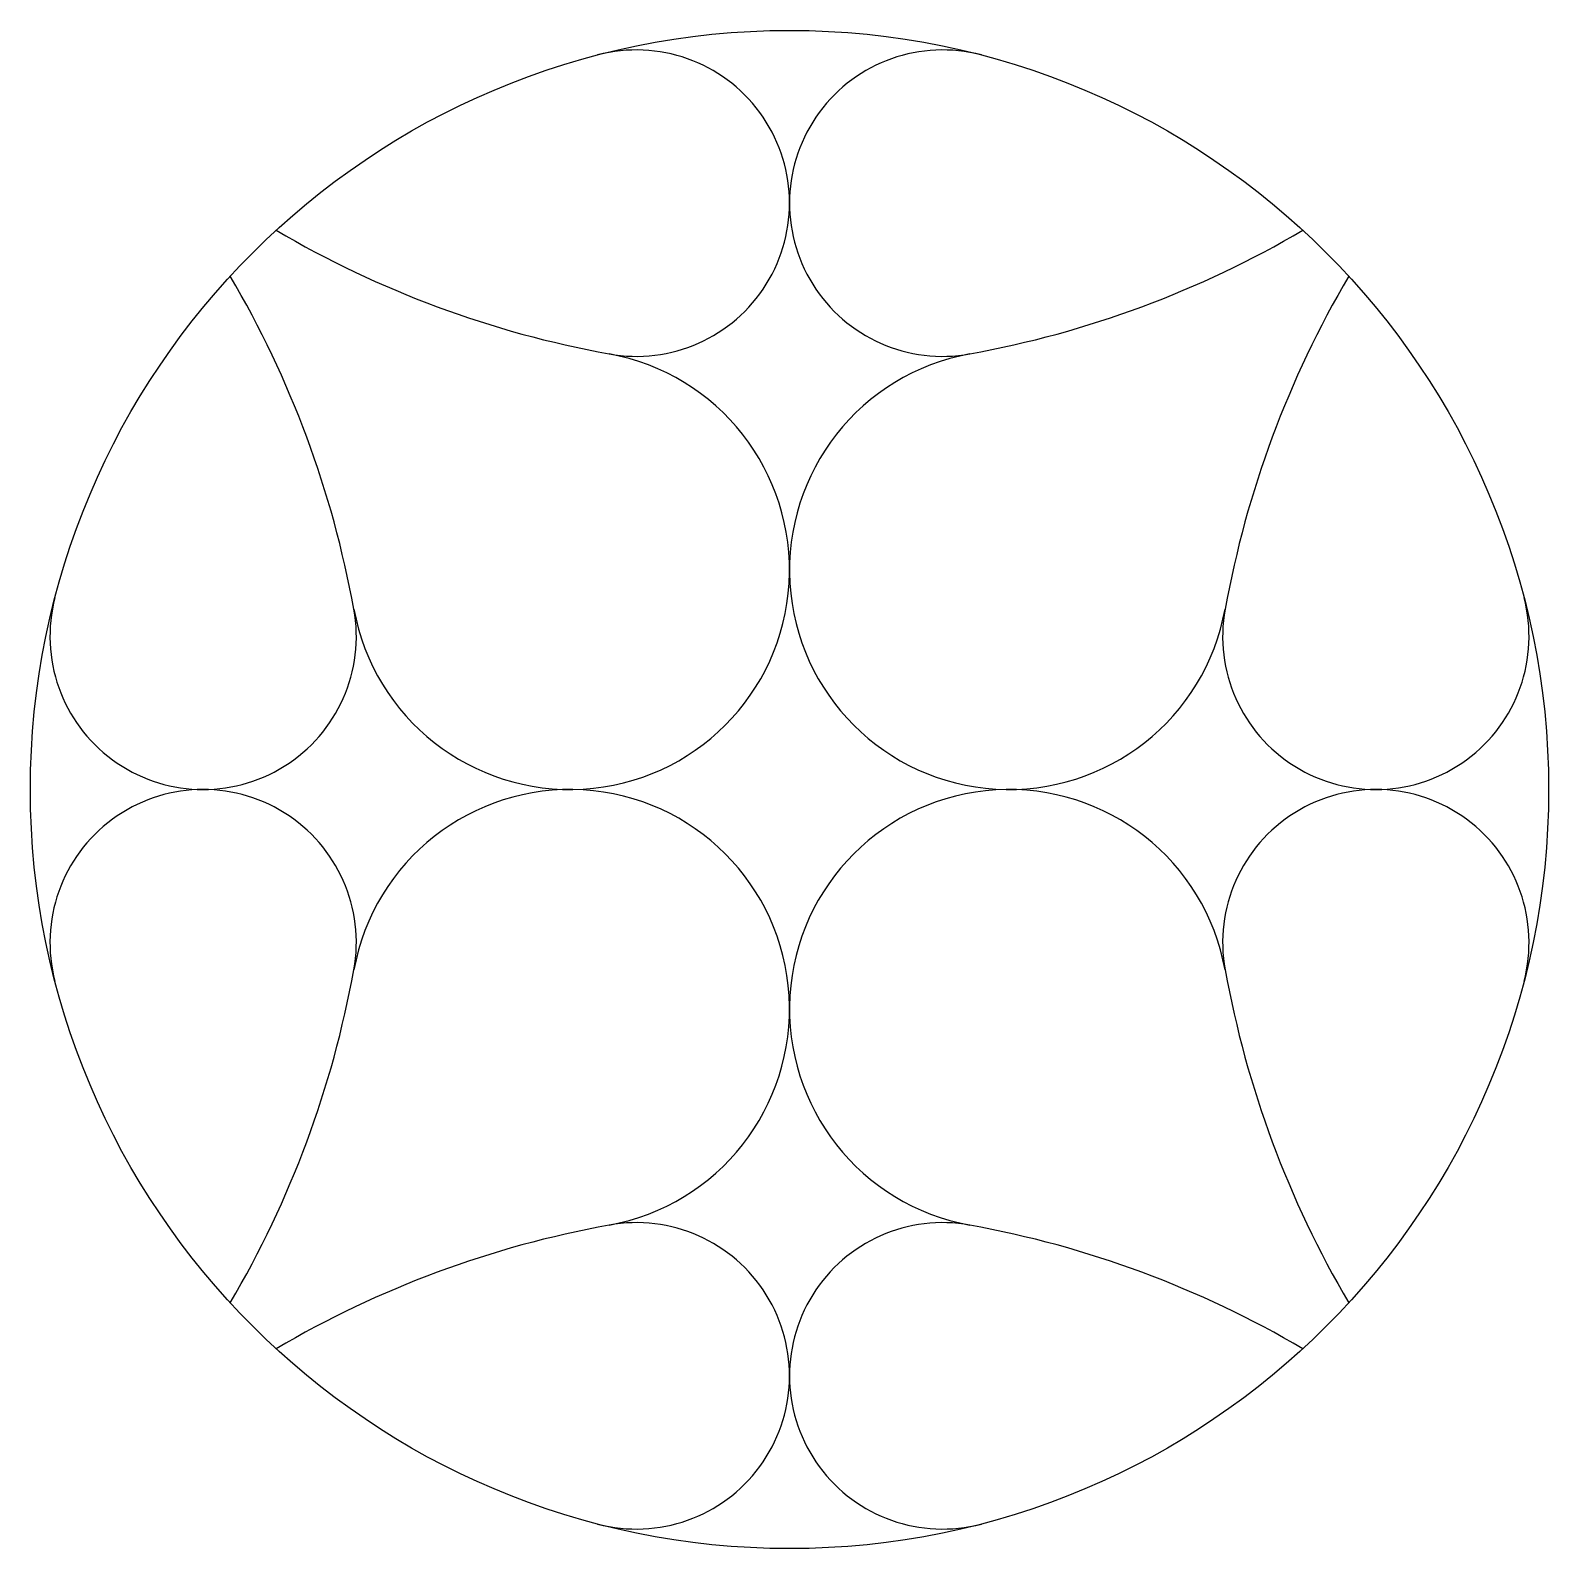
# Model space of a CAD drawing. Extents: x -50 to 50, y -50 to 50.
import ezdxf

# ---------------------------------------------------------------- set-up
doc = ezdxf.new("R2010")
doc.units = 0
doc.layers.add('MODELSKETCH_VISIBLE', color=7, linetype='CONTINUOUS')

msp = doc.modelspace()

# ---------------------------------------------------------------- linework, layer by layer
at = {"layer": 'MODELSKETCH_VISIBLE'}
msp.add_circle((0, 0), 50, dxfattribs=at)
for centre, radius, start, end in [((-10.09, 38.62), 10.09, 259.7349, 104.6388), ((10.09, 38.62), 10.09, 75.3612, 280.2651), ((0, 94.32), 66.69, 239.5342, 259.7349), ((0, 94.32), 66.69, 280.2651, 300.4658), ((-94.32, 0), 66.69, 10.2651, 30.4658), ((94.32, 0), 66.69, 149.5342, 169.7349), ((-14.46, 14.46), 14.46, 190.2651, 79.7349), ((14.46, 14.46), 14.46, 100.2651, 349.7349), ((-38.62, 10.09), 10.09, 165.3612, 10.2651), ((38.62, 10.09), 10.09, 169.7349, 14.6388), ((-38.62, -10.09), 10.09, 349.7349, 194.6388), ((-14.46, -14.46), 14.46, 280.2651, 169.7349), ((14.46, -14.46), 14.46, 10.2651, 259.7349), ((38.62, -10.09), 10.09, 345.3612, 190.2651), ((-94.32, 0), 66.69, 329.5342, 349.7349), ((94.32, 0), 66.69, 190.2651, 210.4658), ((0, -94.32), 66.69, 100.2651, 120.4658), ((-10.09, -38.62), 10.09, 255.3612, 100.2651), ((10.09, -38.62), 10.09, 79.7349, 284.6388), ((0, -94.32), 66.69, 59.5342, 79.7349)]:
    msp.add_arc(centre, radius, start, end, dxfattribs=at)

doc.saveas('drawing.dxf')
